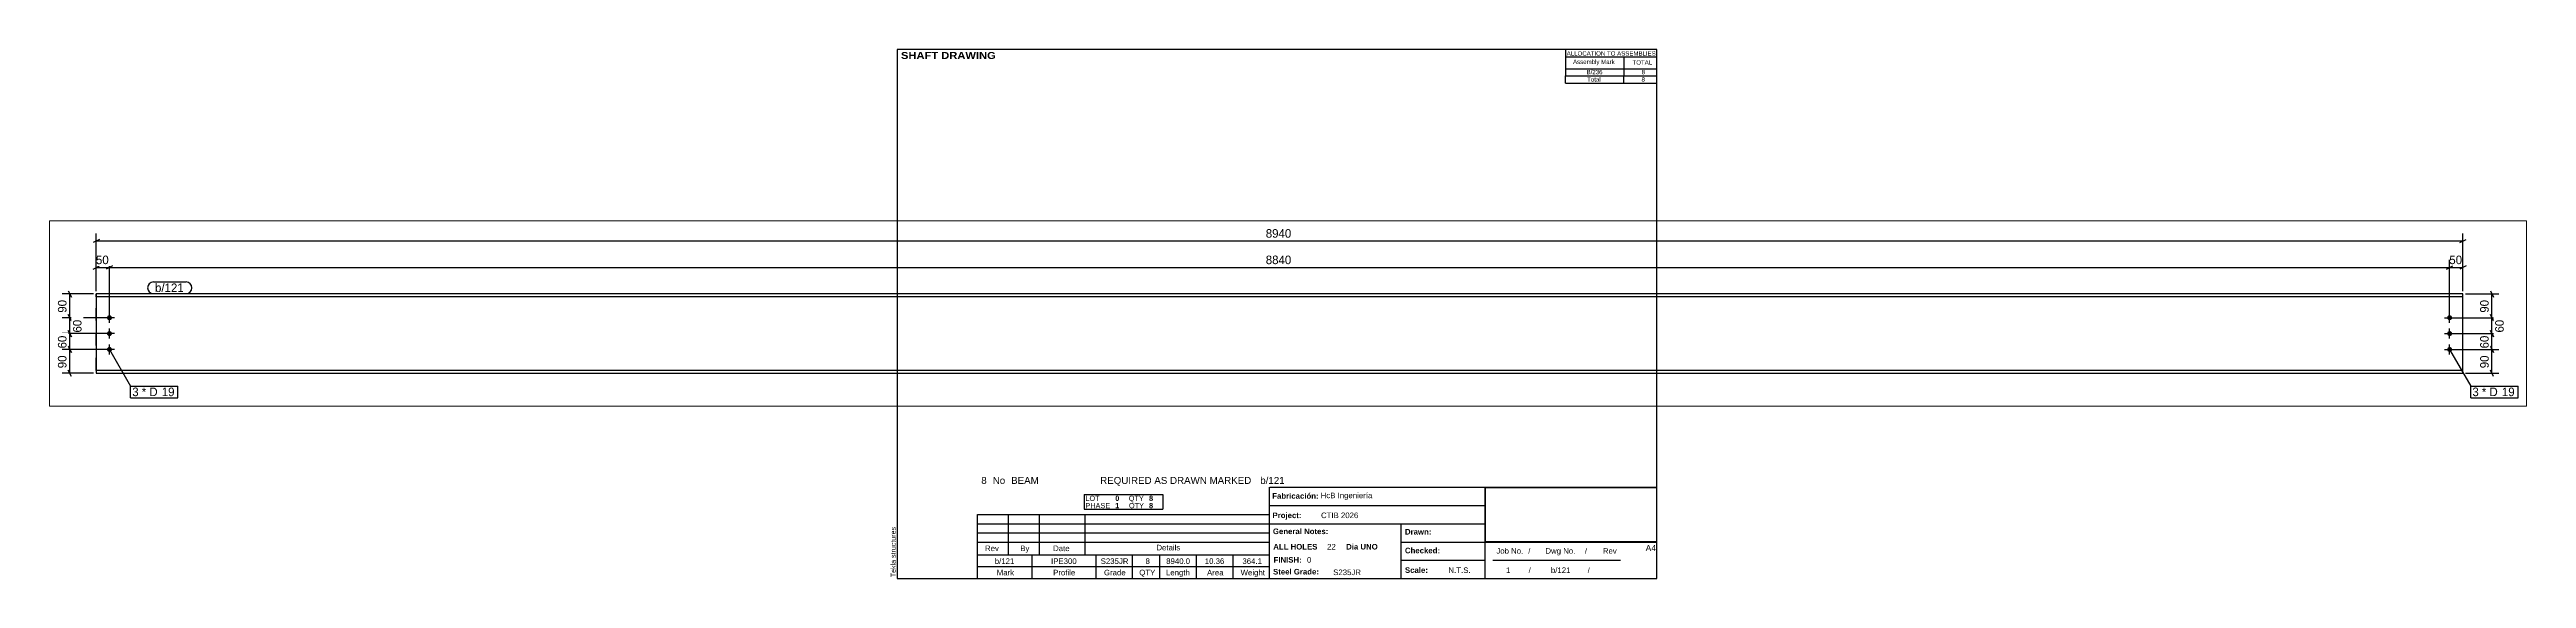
# Paper-space layout 'Layout1' of a CAD drawing. Header units: millimetres. Extents: x -315 to 621, y 5 to 205.
# The model-space entities are those that its viewports show. They can reach past a viewport. Long polylines and large blocks are cut down to what shows.
import ezdxf

# ---------------------------------------------------------------- set-up
doc = ezdxf.new("R2010")
doc.units = ezdxf.units.MM
doc.linetypes.add('DXK_LINE_DOT4', pattern=[0.9408, 0.4704, -0.4704])
doc.layers.add('Viewport layer', color=7, linetype='Continuous', plot=False)
doc.styles.add('Arial', font='ARIAL.TTF', dxfattribs={"height": 0.2})
doc.styles.add('Arial Black', font='ARIBLK.TTF', dxfattribs={"height": 0.2})
doc.styles.add('Arial Bold', font='ARIALBD.TTF', dxfattribs={"height": 0.2})
doc.styles.add('Comic Sans MS', font='COMIC.TTF', dxfattribs={"height": 0.2})

msp = doc.modelspace()

# ---------------------------------------------------------------- hatches: boundary and pattern name
at = {"linetype": 'Continuous'}
for points in [[(216.9, 334.6), (217.1, 336.5), (217.7, 338.4), (218.7, 340.1), (220, 341.6), (221.7, 342.8), (223.5, 343.6), (225.4, 344), (227.4, 344), (229.3, 343.6), (231.2, 342.8), (232.8, 341.6), (234.1, 340.1), (235.1, 338.4), (235.7, 336.5), (235.9, 334.6), (235.7, 332.6), (235.1, 330.7), (234.1, 329), (232.8, 327.5), (231.2, 326.3), (229.3, 325.5), (227.4, 325.1), (225.4, 325.1), (223.5, 325.5), (221.7, 326.3), (220, 327.5), (218.7, 329), (217.7, 330.7), (217.1, 332.6)], [(216.9, 274.6), (217.1, 276.5), (217.7, 278.4), (218.7, 280.1), (220, 281.6), (221.7, 282.8), (223.5, 283.6), (225.4, 284), (227.4, 284), (229.3, 283.6), (231.2, 282.8), (232.8, 281.6), (234.1, 280.1), (235.1, 278.4), (235.7, 276.5), (235.9, 274.6), (235.7, 272.6), (235.1, 270.7), (234.1, 269), (232.8, 267.5), (231.2, 266.3), (229.3, 265.5), (227.4, 265.1), (225.4, 265.1), (223.5, 265.5), (221.7, 266.3), (220, 267.5), (218.7, 269), (217.7, 270.7), (217.1, 272.6)], [(9056.9, 334.6, -1), (9075.9, 334.6, -1)], [(9056.9, 274.6, -1), (9075.9, 274.6, -1)], [(216.9, 214.6), (217.1, 216.5), (217.7, 218.4), (218.7, 220.1), (220, 221.6), (221.7, 222.8), (223.5, 223.6), (225.4, 224), (227.4, 224), (229.3, 223.6), (231.2, 222.8), (232.8, 221.6), (234.1, 220.1), (235.1, 218.4), (235.7, 216.5), (235.9, 214.6), (235.7, 212.6), (235.1, 210.7), (234.1, 209), (232.8, 207.5), (231.2, 206.3), (229.3, 205.5), (227.4, 205.1), (225.4, 205.1), (223.5, 205.5), (221.7, 206.3), (220, 207.5), (218.7, 209), (217.7, 210.7), (217.1, 212.6)], [(9056.9, 214.6, -1), (9075.9, 214.6, -1)]]:
    msp.add_hatch(color=3, dxfattribs=at).paths.add_polyline_path(points)

# ---------------------------------------------------------------- linework, layer by layer
at = {"color": 8, "linetype": 'Continuous'}
for p, q in [((176.4, 624.6), (9116.4, 624.6)), ((164.4, 518.6), (188.4, 530.6)), ((176.4, 434.6), (176.4, 553)), ((176.4, 524.6), (226.4, 524.6)), ((238.4, 530.6), (214.4, 518.6)), ((238.4, 530.6), (214.4, 518.6)), ((226.4, 344.6), (226.4, 553)), ((226.4, 344.6), (226.4, 553)), ((9054.4, 518.6), (9078.4, 530.6)), ((9066.4, 344.6), (9066.4, 553)), ((9066.4, 524.6), (9116.4, 524.6)), ((9128.4, 530.6), (9104.4, 518.6)), ((9116.4, 434.6), (9116.4, 553)), ((166.4, 424.6), (48, 424.6)), ((70.4, 436.6), (82.4, 412.6)), ((76.4, 334.6), (76.4, 424.6)), ((9126.4, 424.6), (9252, 424.6)), ((9220.4, 436.6), (9232.4, 412.6)), ((9226.4, 334.6), (9226.4, 424.6)), ((216.4, 334.6), (48, 334.6)), ((82.4, 322.6), (70.4, 346.6)), ((82.4, 262.6), (70.4, 286.6)), ((9076.4, 334.6), (9252, 334.6)), ((9220.4, 286.6), (9232.4, 262.6)), ((216.4, 214.6), (48, 214.6)), ((216.4, 274.6), (50.8, 274.6)), ((9076.4, 274.6), (9252, 274.6)), ((9076.4, 214.6), (9252, 214.6)), ((9232.4, 202.6), (9220.4, 226.6)), ((9226.4, 214.6), (9226.4, 274.6)), ((166.4, 124.6), (48, 124.6)), ((82.4, 112.6), (70.4, 136.6)), ((9126.4, 124.6), (9252, 124.6)), ((9232.4, 112.6), (9220.4, 136.6))]:
    msp.add_line(p, q, dxfattribs=at)
at = {"color": 7, "linetype": 'Continuous'}
for p, q in [((176.4, 413.9), (176.4, 424.6)), ((9116.4, 424.6), (176.4, 424.6)), ((176.4, 413.9), (176.4, 135.3)), ((9116.4, 413.9), (176.4, 413.9)), ((9116.4, 124.6), (9116.4, 424.6)), ((9116.4, 135.3), (176.4, 135.3)), ((176.4, 135.3), (176.4, 124.6)), ((176.4, 124.6), (9116.4, 124.6))]:
    msp.add_line(p, q, dxfattribs=at)
at = {"color": 7, "linetype": 'DXK_LINE_DOT4'}
for p, q in [((176.4, 424.6), (176.4, 424.6)), ((176.4, 424.6), (176.4, 413.9)), ((176.4, 135.3), (176.4, 413.9)), ((176.4, 413.9), (176.4, 413.9)), ((176.4, 413.9), (176.4, 413.9)), ((176.4, 413.9), (176.4, 413.9)), ((176.4, 135.3), (176.4, 135.3)), ((176.4, 135.3), (176.4, 135.3)), ((176.4, 135.3), (176.4, 124.6))]:
    msp.add_line(p, q, dxfattribs=at)
at = {"color": 3, "linetype": 'Continuous'}
for p, q in [((245.4, 334.6), (207.4, 334.6)), ((226.4, 315.6), (226.4, 353.6)), ((226.4, 255.6), (226.4, 293.6)), ((9047.4, 334.6), (9085.4, 334.6)), ((9066.4, 315.6), (9066.4, 353.6)), ((9066.4, 255.6), (9066.4, 293.6)), ((245.4, 274.6), (207.4, 274.6)), ((245.4, 214.6), (207.4, 214.6)), ((226.4, 195.6), (226.4, 233.6)), ((9047.4, 274.6), (9085.4, 274.6)), ((9047.4, 214.6), (9085.4, 214.6)), ((9066.4, 195.6), (9066.4, 233.6))]:
    msp.add_line(p, q, dxfattribs=at)

# ---------------------------------------------------------------- wipeouts: each hides what was drawn before it
at = {"color": 0}
msp.add_wipeout([(338.5, 38), (338.5, 70), (312.4, 70), (312.4, 38)], dxfattribs=at)

# ---------------------------------------------------------------- next in the draw order: wipeouts: each hides what was drawn before it
for points in [[(4704.9, 630.6), (4704.9, 675.4), (4587.9, 675.4), (4587.9, 630.6)], [(9123.8, 530.6), (9123.8, 575.4), (9058.9, 575.4), (9058.9, 530.6)], [(70.4, 412), (25.6, 412), (25.6, 347.1), (70.4, 347.1)], [(510.1, 431.6), (510.1, 463.6), (398.4, 463.6), (398.4, 431.6)], [(9220.4, 277), (9175.6, 277), (9175.6, 212.1), (9220.4, 212.1)], [(338.5, 38), (338.5, 70), (312.4, 70), (312.4, 38)], [(9178.4, 38), (9178.4, 70), (9152.4, 70), (9152.4, 38)]]:
    msp.add_wipeout(points, dxfattribs=at)

# ---------------------------------------------------------------- next in the draw order: linework, layer by layer
at = {"color": 8, "linetype": 'Continuous'}
for p, q in [((9104.4, 618.6), (9128.4, 630.6)), ((9116.4, 434.6), (9116.4, 653)), ((226.4, 524.6), (9066.4, 524.6)), ((9054.4, 518.6), (9078.4, 530.6)), ((9066.4, 344.6), (9066.4, 553)), ((216.4, 334.6), (50.8, 334.6)), ((70.4, 346.6), (82.4, 322.6)), ((76.4, 274.6), (76.4, 334.6)), ((9232.4, 322.6), (9220.4, 346.6)), ((9232.4, 262.6), (9220.4, 286.6)), ((9076.4, 274.6), (9254.8, 274.6)), ((9076.4, 214.6), (9252, 214.6)), ((9226.4, 124.6), (9226.4, 214.6))]:
    msp.add_line(p, q, dxfattribs=at)

# ---------------------------------------------------------------- next in the draw order: texts
at = {"color": 3, "style": 'Comic Sans MS'}
for s, p in [('8940', (4594.3, 637)), ('50', (9065.3, 537))]:
    msp.add_text(s, height=32.38, dxfattribs=at).set_placement(p)
for s, p in [('90', (64, 353.5)), ('60', (9214, 218.5))]:
    msp.add_text(s, height=32.38, rotation=90.00021, dxfattribs=at).set_placement(p)

# ---------------------------------------------------------------- next in the draw order: wipeouts: each hides what was drawn before it
at = {"color": 0}
for points in [[(510.1, 431.6), (510.1, 463.6), (398.4, 463.6), (398.4, 431.6)], [(414.3, 38), (414.3, 70), (348.1, 70), (348.1, 38)], [(9178.4, 38), (9178.4, 70), (9152.4, 70), (9152.4, 38)]]:
    msp.add_wipeout(points, dxfattribs=at)

# ---------------------------------------------------------------- next in the draw order: linework, layer by layer
at = {"color": 7, "linetype": 'Continuous'}
for p, q in [((392.4, 469.6), (516.1, 469.6)), ((392.4, 425.6), (516.1, 425.6))]:
    msp.add_line(p, q, dxfattribs=at)
for centre, start, end in [((392.4, 447.6), 90, 270), ((516.1, 447.6), 270, 90)]:
    msp.add_arc(centre, 22, start, end, dxfattribs=at)

# ---------------------------------------------------------------- next in the draw order: texts
at = {"color": 3, "style": 'Comic Sans MS'}
msp.add_text('b/121', height=32.38, dxfattribs=at).set_placement((398.4, 431.6))

# ---------------------------------------------------------------- next in the draw order: wipeouts: each hides what was drawn before it
at = {"color": 0}
for points in [[(233.9, 530.6), (233.9, 575.4), (168.9, 575.4), (168.9, 530.6)], [(4704.9, 530.6), (4704.9, 575.4), (4587.9, 575.4), (4587.9, 530.6)], [(9220.4, 412), (9175.6, 412), (9175.6, 347.1), (9220.4, 347.1)], [(127.2, 337), (82.4, 337), (82.4, 272.1), (127.2, 272.1)], [(414.3, 38), (414.3, 70), (348.1, 70), (348.1, 38)], [(9254.2, 38), (9254.2, 70), (9188, 70), (9188, 38)]]:
    msp.add_wipeout(points, dxfattribs=at)

# ---------------------------------------------------------------- next in the draw order: linework, layer by layer
at = {"color": 8, "linetype": 'Continuous'}
for p, q in [((188.4, 630.6), (164.4, 618.6)), ((176.4, 434.6), (176.4, 653)), ((70.4, 286.6), (82.4, 262.6)), ((9076.4, 334.6), (9254.8, 334.6)), ((9220.4, 346.6), (9232.4, 322.6)), ((9226.4, 274.6), (9226.4, 334.6)), ((216.4, 274.6), (48, 274.6)), ((82.4, 202.6), (70.4, 226.6)), ((76.4, 214.6), (76.4, 274.6))]:
    msp.add_line(p, q, dxfattribs=at)
at = {"color": 7, "linetype": 'Continuous'}
for p in [(226.4, 214.6), (306.4, 32)]:
    msp.add_line(p, (306.4, 76), dxfattribs=at)

# ---------------------------------------------------------------- next in the draw order: texts
at = {"color": 3, "style": 'Comic Sans MS'}
for s, height, p in [('50', 32.38, (175.3, 537)), ('8840', 32.38, (4594.3, 537)), ('3', 32.4, (312.4, 38))]:
    msp.add_text(s, height=height, dxfattribs=at).set_placement(p)
for s, p in [('90', (9214, 353.5)), ('60', (120.8, 278.5))]:
    msp.add_text(s, height=32.38, rotation=90.00021, dxfattribs=at).set_placement(p)

# ---------------------------------------------------------------- next in the draw order: wipeouts: each hides what was drawn before it
at = {"color": 0}
for points in [[(469.1, 38), (469.1, 70), (423.9, 70), (423.9, 38)], [(9254.2, 38), (9254.2, 70), (9188, 70), (9188, 38)]]:
    msp.add_wipeout(points, dxfattribs=at)

# ---------------------------------------------------------------- next in the draw order: linework, layer by layer
at = {"color": 7, "linetype": 'Continuous'}
msp.add_line((9146.4, 32), (9146.4, 76), dxfattribs=at)

# ---------------------------------------------------------------- next in the draw order: texts
at = {"color": 3, "style": 'Comic Sans MS'}
msp.add_text('3', height=32.4, dxfattribs=at).set_placement((9152.4, 38))

# ---------------------------------------------------------------- next in the draw order: wipeouts: each hides what was drawn before it
at = {"color": 0}
for points in [[(9277.2, 337), (9232.4, 337), (9232.4, 272.1), (9277.2, 272.1)], [(70.4, 277), (25.6, 277), (25.6, 212.1), (70.4, 212.1)], [(469.1, 38), (469.1, 70), (423.9, 70), (423.9, 38)], [(9309.1, 38), (9309.1, 70), (9263.8, 70), (9263.8, 38)]]:
    msp.add_wipeout(points, dxfattribs=at)

# ---------------------------------------------------------------- next in the draw order: linework, layer by layer
at = {"color": 8, "linetype": 'Continuous'}
for p, q in [((216.4, 214.6), (48, 214.6)), ((70.4, 226.6), (82.4, 202.6)), ((76.4, 124.6), (76.4, 214.6)), ((9220.4, 226.6), (9232.4, 202.6))]:
    msp.add_line(p, q, dxfattribs=at)
at = {"color": 7, "linetype": 'Continuous'}
for p, q in [((306.4, 76), (484.7, 76)), ((306.4, 32), (484.7, 32)), ((484.7, 32), (484.7, 76))]:
    msp.add_line(p, q, dxfattribs=at)

# ---------------------------------------------------------------- next in the draw order: texts
at = {"color": 3, "style": 'Comic Sans MS'}
for p in [(9270.8, 278.5), (64, 218.5)]:
    msp.add_text('60', height=32.38, rotation=90.00021, dxfattribs=at).set_placement(p)
for s, p in [('* D', (348.1, 38)), ('19', (423.9, 38))]:
    msp.add_text(s, height=32.38, dxfattribs=at).set_placement(p)

# ---------------------------------------------------------------- next in the draw order: wipeouts: each hides what was drawn before it
at = {"color": 0}
msp.add_wipeout([(9309.1, 38), (9309.1, 70), (9263.8, 70), (9263.8, 38)], dxfattribs=at)

# ---------------------------------------------------------------- next in the draw order: linework, layer by layer
at = {"color": 7, "linetype": 'Continuous'}
for p, q in [((9146.4, 76), (9324.7, 76)), ((9146.4, 32), (9324.7, 32)), ((9324.7, 32), (9324.7, 76))]:
    msp.add_line(p, q, dxfattribs=at)

# ---------------------------------------------------------------- next in the draw order: texts
at = {"color": 3, "style": 'Comic Sans MS'}
for s, p in [('* D', (9188, 38)), ('19', (9263.8, 38))]:
    msp.add_text(s, height=32.38, dxfattribs=at).set_placement(p)

# ---------------------------------------------------------------- next in the draw order: wipeouts: each hides what was drawn before it
at = {"color": 0}
for points in [[(70.4, 202), (25.6, 202), (25.6, 137.1), (70.4, 137.1)], [(9220.4, 202), (9175.6, 202), (9175.6, 137.1), (9220.4, 137.1)]]:
    msp.add_wipeout(points, dxfattribs=at)

# ---------------------------------------------------------------- next in the draw order: linework, layer by layer
at = {"color": 7, "linetype": 'Continuous'}
msp.add_line((9066.4, 214.6), (9146.4, 76), dxfattribs=at)

# ---------------------------------------------------------------- next in the draw order: texts
at = {"color": 3, "style": 'Comic Sans MS'}
for p in [(64, 143.5), (9214, 143.5)]:
    msp.add_text('90', height=32.38, rotation=90.00021, dxfattribs=at).set_placement(p)

psp = doc.layouts.get("Layout1")

# ---------------------------------------------------------------- linework, layer by layer
at = {"color": 5, "linetype": 'Continuous'}
for p, q in [((292, 205), (5, 205)), ((5, 205), (5, 5)), ((292, 5), (292, 205)), ((5, 5), (292, 5))]:
    psp.add_line(p, q, dxfattribs=at)
at = {"color": 7, "linetype": 'Continuous'}
for p, q in [((257.51, 205), (257.51, 197.75)), ((257.51, 197.75), (257.51, 195)), ((257.57, 202.24), (292, 202.24)), ((257.57, 197.75), (292, 197.75)), ((279.49, 202.24), (279.49, 197.75)), ((279.49, 197.75), (279.49, 195)), ((257.51, 192.23), (257.51, 194.99)), ((257.51, 192.23), (292, 192.23)), ((257.54, 194.99), (292, 194.99)), ((279.49, 192.23), (279.49, 194.99)), ((145.72, 5), (145.72, 39.5)), ((145.75, 39.5), (292, 39.5)), ((227.14, 5), (227.14, 39.5)), ((35.31, 13.97), (35.31, 29.15)), ((35.31, 29.15), (145.71, 29.15)), ((47.04, 13.97), (47.04, 29.15)), ((58.77, 13.97), (58.77, 29.15)), ((75.68, 36.74), (105.35, 36.74)), ((75.68, 36.74), (75.68, 33.98)), ((75.68, 33.98), (75.68, 31.22)), ((75.68, 31.22), (105.35, 31.22)), ((76.02, 13.97), (76.02, 29.15)), ((105.35, 36.74), (105.35, 33.98)), ((105.35, 33.98), (105.35, 31.22)), ((145.71, 13.97), (145.71, 29.15)), ((145.72, 32.6), (227.14, 32.6)), ((35.31, 25.7), (145.71, 25.7)), ((35.31, 22.25), (145.71, 22.25)), ((35.31, 18.8), (145.71, 18.8)), ((145.72, 25.7), (227.14, 25.7)), ((195.4, 5), (195.4, 25.7)), ((195.4, 18.8), (292, 18.8)), ((35.31, 13.96), (145.71, 13.97)), ((35.31, 9.49), (35.31, 13.96)), ((35.31, 9.48), (145.72, 9.49)), ((35.31, 5), (35.31, 9.48)), ((56.01, 9.49), (56.01, 13.97)), ((56.01, 5), (56.01, 9.48)), ((80.16, 9.49), (80.16, 13.97)), ((80.16, 5), (80.16, 9.48)), ((93.96, 9.49), (93.96, 13.97)), ((93.96, 5), (93.96, 9.48)), ((104.31, 9.49), (104.31, 13.97)), ((104.31, 5), (104.31, 9.48)), ((118.11, 9.49), (118.11, 13.97)), ((118.11, 5), (118.11, 9.48)), ((131.91, 9.49), (131.91, 13.97)), ((131.91, 5), (131.91, 9.48)), ((195.4, 11.9), (227.14, 11.9)), ((229.99, 11.92), (278.29, 11.92))]:
    psp.add_line(p, q, dxfattribs=at)
at = {"color": 2, "linetype": 'Continuous'}
for p, q in [((227.28, 39.46), (291.86, 39.46)), ((227.29, 19.02), (227.29, 39.46)), ((291.96, 19.03), (291.96, 39.47)), ((227.28, 19.03), (291.86, 19.03))]:
    psp.add_line(p, q, dxfattribs=at)

# ---------------------------------------------------------------- texts
at = {"color": 7}
for s, height, style, p in [(' SHAFT DRAWING', 2.6342, 'Arial Black', (5.3, 201.42)), ('ALLOCATION TO ASSEMBLIES', 1.6475, 'Arial', (257.95, 202.68)), ('Assembly Mark', 1.6475, 'Arial', (260.35, 199.52)), ('TOTAL', 1.648, 'Arial', (282.81, 199.28)), ('8', 2.64, 'Arial', (36.8, 40.76)), ('No', 2.636, 'Arial', (41.13, 40.76)), ('BEAM', 2.636, 'Arial', (48.08, 40.76)), ('REQUIRED AS DRAWN MARKED', 2.636, 'Arial', (81.71, 40.76)), ('b/121', 2.636, 'Arial', (142.18, 40.76)), ('b/121', 2.109, 'Arial', (41.89, 10.5)), ('IPE300', 2.109, 'Arial', (63.17, 10.5)), ('S235JR', 2.109, 'Arial', (81.91, 10.5)), ('8', 2.11, 'Arial', (98.86, 10.5)), ('8940.0', 2.109, 'Arial', (106.66, 10.5)), ('10.36', 2.109, 'Arial', (121.24, 10.5)), ('364.1', 2.109, 'Arial', (135.43, 10.5)), ('FINISH:', 2.107, 'Arial Bold', (147.22, 11)), ('0', 2.11, 'Arial', (159.84, 11))]:
    psp.add_text(s, height=height, dxfattribs=dict(at, style=style)).set_placement(p)
at = {"color": 7, "linetype": 'Continuous'}
for s, height, style, p in [('B/236', 1.648, 'Arial', (265.45, 195.63)), ('8', 1.65, 'Arial', (286.23, 195.63)), ('Total', 1.648, 'Arial', (265.67, 192.88)), ('8', 1.65, 'Arial', (286.21, 192.88)), ('HcB Ingeniería', 2.1088, 'Arial', (165.02, 35.36)), ('LOT', 1.977, 'Arial', (76.13, 34.33)), ('PHASE', 1.977, 'Arial', (76.13, 31.57)), ('0', 1.98, 'Arial Bold', (87.41, 34.33)), ('1', 1.98, 'Arial Bold', (87.41, 31.57)), ('QTY', 1.977, 'Arial', (92.51, 34.33)), ('QTY', 1.977, 'Arial', (92.58, 31.57)), ('8', 1.98, 'Arial Bold', (100.18, 34.33)), ('8', 1.98, 'Arial Bold', (100.18, 31.57)), ('Fabricación:', 2.1074, 'Arial Bold', (146.73, 35.16)), ('Project:', 2.107, 'Arial Bold', (146.81, 27.83)), ('CTIB 2026', 2.109, 'Arial', (165.14, 27.83)), ('General Notes:', 2.1074, 'Arial Bold', (146.96, 21.78)), ('Drawn:', 2.107, 'Arial Bold', (196.85, 21.62)), ('Rev', 2.109, 'Arial', (38.21, 15.35)), ('By', 2.109, 'Arial', (51.53, 15.35)), ('Date', 2.109, 'Arial', (63.94, 15.35)), ('Details', 2.109, 'Arial', (102.96, 15.63)), ('ALL HOLES', 2.107, 'Arial Bold', (147.1, 15.96)), ('22', 2.109, 'Arial', (167.43, 15.96)), ('Dia UNO', 2.107, 'Arial Bold', (174.62, 15.96)), ('Checked:', 2.107, 'Arial Bold', (196.85, 14.53)), ('Job No.', 2.109, 'Arial', (231.37, 14.37)), ('/', 2.11, 'Arial', (243.42, 14.37)), ('Dwg No.', 2.109, 'Arial', (249.91, 14.37)), ('/', 2.11, 'Arial', (264.81, 14.37)), ('Rev', 2.109, 'Arial', (271.61, 14.37)), ('A4', 2.307, 'Arial', (287.76, 15.38)), ('Mark', 2.109, 'Arial', (42.64, 6.19)), ('Profile', 2.109, 'Arial', (63.95, 6.19)), ('Grade', 2.109, 'Arial', (83.16, 6.19)), ('QTY', 2.109, 'Arial', (96.49, 6.19)), ('Length', 2.109, 'Arial', (106.58, 6.19)), ('Area', 2.109, 'Arial', (122.09, 6.19)), ('Weight', 2.109, 'Arial', (134.77, 6.19)), ('Steel Grade:', 2.1074, 'Arial Bold', (147.01, 6.52)), ('S235JR', 2.109, 'Arial', (169.74, 6.28)), ('Scale:', 2.107, 'Arial Bold', (196.85, 7.13)), ('N.T.S.', 2.109, 'Arial', (213.29, 7.08)), ('1', 2.11, 'Arial', (235.04, 7.08)), ('/', 1.98, 'Arial', (243.58, 7.08)), ('b/121', 2.109, 'Arial', (251.98, 7.08)), ('/', 1.98, 'Arial', (265.88, 7.08))]:
    psp.add_text(s, height=height, dxfattribs=dict(at, style=style)).set_placement(p)
at = {"color": 174, "linetype": 'Continuous', "style": 'Arial'}
psp.add_text('Tekla structures', height=1.9102, rotation=90, dxfattribs=at).set_placement((4.5, 5.5))

# ---------------------------------------------------------------- viewports
at = {"layer": 'Viewport layer', "view_target_point": (4678.35, 350.48)}
psp.add_viewport(center=(152.67, 105.19), size=(935.67, 70.096), view_center_point=(0, 0), view_height=700.96, dxfattribs=at)

doc.saveas('drawing.dxf')
